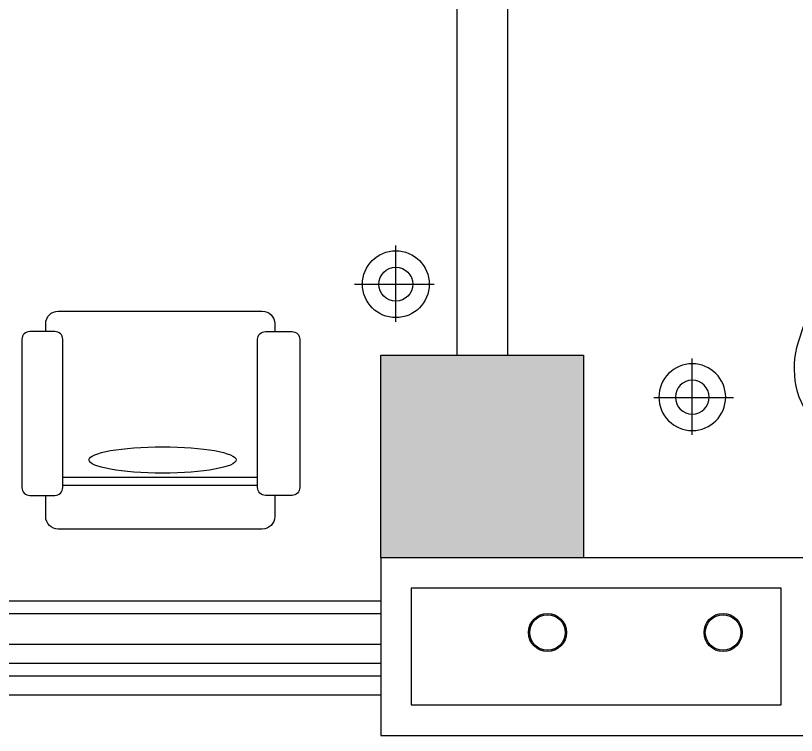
# Model space of a CAD drawing. Header units: centimetres. Extents: x 8510 to 16419, y -974 to 2536.
# Drawn here: x 10306.5 to 10614.6, y -257.9 to 26 of the extents above; entities that cross this region are included whole.
import ezdxf

# ---------------------------------------------------------------- set-up
doc = ezdxf.new("R2010")
doc.units = ezdxf.units.CM
for name, color, linetype in [('4', 4, 'Continuous'), ('5', 5, 'Continuous'), ('L5', 5, 'Continuous'), ('P5', 5, 'Continuous'), ('窗线', 2, 'Continuous'), ('轴线', 1, 'Continuous')]:
    doc.layers.add(name, color=color, linetype=linetype)

# ---------------------------------------------------------------- blocks, each defined once
blk = doc.blocks.new('14')
at = {"layer": '5'}
for p, q in [((-328465.5, -97349.5), (-328465.5, -97035.9)), ((-328612.8, -97198.2), (-328311.3, -97198.2))]:
    blk.add_line(p, q, dxfattribs=at)
for radius in [131.8, 66.8]:
    blk.add_circle((-328463.8, -97198.2), radius, dxfattribs=at)
blk = doc.blocks.new('15')
at = {"layer": '5'}
for p, q in [((-326733.9, -97218.7), (-326801.4, -97427.8)), ((-326689.2, -97233.1), (-326756.7, -97442.2)), ((-326669, -97239.7), (-326739.9, -97459.2)), ((-326153.4, -97406.3), (-326224.3, -97625.8)), ((-326133.2, -97412.8), (-326200, -97619.9)), ((-326756.9, -97442.2), (-326736.7, -97448.5)), ((-326088.5, -97427.3), (-326155.3, -97634.3)), ((-326729.6, -97479.3), (-326244.4, -97636.1)), ((-326200, -97619.9), (-326220.3, -97613.3))]:
    blk.add_line(p, q, dxfattribs=at)
at = {"layer": '5', "extrusion": (0, 0, -1)}
for centre, major_axis, start_param, end_param in [((-326411.2, -97323), (-154.4, 301.9), -0.78537, 2.356223), ((-326411.2, -97323), (-133.3, 260), -0.784328, 2.357264), ((-326411.2, -97323), (-123.9, 240.9), -0.783289, 2.358304), ((-326779.1, -97435), (-16.6, 16.6), 2.668774, 5.810367), ((-326724.7, -97464.1), (-11.3, 11.3), 4.239571, 5.810367), ((-326239.5, -97620.9), (-11.3, 11.3), 2.668774, 4.239571), ((-326177.7, -97627.1), (-16.6, 16.6), 2.668774, 5.810367)]:
    blk.add_ellipse(centre, major_axis=major_axis, ratio=1, start_param=start_param, end_param=end_param, dxfattribs=at)
blk = doc.blocks.new('42')
at = {"layer": '5', "linetype": 'Continuous', "extrusion": (0, 0, -1), "xscale": -1, "zscale": -1, "rotation": 180}
blk.add_blockref('15', (415207.2, -173358.3), dxfattribs=at)
at = {"layer": '5', "linetype": 'Continuous', "xscale": -1, "rotation": 270}
blk.add_blockref('14', (7660.1, 252314.6), dxfattribs=at)
blk = doc.blocks.new('43')
at = {"layer": 'P5'}
blk.add_blockref('42', (0, 0), dxfattribs=at)
blk = doc.blocks.new('31')
at = {"layer": 'L5', "linetype": 'Continuous', "ltscale": 0.83333}
for p, q in [((-304216.1, -130523), (-304216.1, -130523)), ((-303642.4, -130664.4), (-303642.4, -131433.5))]:
    blk.add_line(p, q, dxfattribs=at)
for points in [[(-304186, -130503.3), (-303601.1, -130503.3, -0.414214), (-303570.5, -130534), (-303570.5, -130633.7, -0.414214), (-303601.1, -130664.4), (-304186, -130664.4, -0.414214), (-304216.7, -130633.7), (-304216.7, -130534, -0.414214)], [(-304186, -131599.8), (-303601.1, -131599.8, 0.414214), (-303570.5, -131569.1), (-303570.5, -131464.2, 0.414214), (-303601.1, -131433.5), (-304186, -131433.5, 0.414214), (-304216.7, -131464.2), (-304216.7, -131569.1, 0.414214)]]:
    blk.add_lwpolyline(points, format="xyb", close=True, dxfattribs=at)
for points in [[(-304216.7, -130597.2), (-304248.1, -130597.2, 0.414214), (-304297.2, -130646.3), (-304297.2, -131326.9)], [(-303570.5, -131500.7), (-303486.7, -131500.7, 0.414214), (-303437.6, -131451.7), (-303437.6, -130646.3, 0.414214), (-303486.7, -130597.2), (-303570.5, -130597.2)], [(-304297.2, -130771), (-304297.2, -131451.7, 0.414214), (-304248.1, -131500.7), (-304216.7, -131500.7)]]:
    blk.add_lwpolyline(points, format="xyb", dxfattribs=at)
blk.add_lwpolyline([(-303609.6, -131433.5), (-303609.6, -130664.4)], dxfattribs=at)
blk.add_ellipse((-303710.3, -131058.2), major_axis=(0, 290.3), ratio=0.178635, start_param=3.141593, end_param=9.424778, dxfattribs=at)

msp = doc.modelspace()

# ---------------------------------------------------------------- linework, layer by layer
at = {"layer": '窗线', "color": 7}
for p, q in [((10100.58, -204.87), (10450.58, -204.87)), ((10100.58, -209.87), (10450.58, -209.87)), ((9720.58, -221.87), (10450.58, -221.87)), ((9720.58, -229.37), (10450.58, -229.37)), ((9720.58, -234.37), (10450.58, -234.37)), ((9720.58, -241.87), (10450.58, -241.87))]:
    msp.add_line(p, q, dxfattribs=at)
at = {"layer": '轴线', "color": 7}
for p, q in [((10480.58, 424.63), (10480.58, -107.87)), ((10500.58, 424.63), (10500.58, -107.87))]:
    msp.add_line(p, q, dxfattribs=at)
for points in [[(10450.58, -107.87), (10530.58, -107.87), (10530.58, -187.87), (10450.58, -187.87)], [(10450.58, -257.87), (10620.58, -257.87), (10620.58, -187.87), (10450.58, -187.87)], [(10462.58, -245.87), (10608.58, -245.87), (10608.58, -199.87), (10462.58, -199.87)]]:
    msp.add_lwpolyline(points, close=True, dxfattribs=at)
for centre, radius in [((10516.36, -217.31), 7.5), ((10516.36, -217.31), 7), ((10585.64, -217.31), 7.5), ((10585.64, -217.31), 7)]:
    msp.add_circle(centre, radius, dxfattribs=at)
msp.add_solid([(10450.58, -107.87), (10530.58, -107.87), (10450.58, -187.87), (10530.58, -187.87)], dxfattribs=at)

# ---------------------------------------------------------------- block references
at = {"layer": '4', "color": 7, "linetype": 'Continuous', "xscale": -0.1, "yscale": 0.1, "zscale": 0.1, "rotation": 89.99868584892516}
msp.add_blockref('31', (-2742.07, -30519.98), dxfattribs=at)
at = {"layer": '5', "color": 7, "linetype": 'Continuous', "xscale": 0.1, "yscale": 0.1, "zscale": 0.1, "rotation": 90}
msp.add_blockref('14', (736.67, 32766.43), dxfattribs=at)
at = {"layer": 'P5', "color": 7, "xscale": 0.1, "yscale": 0.1, "zscale": 0.1}
msp.add_blockref('43', (19527.3, 7490.41), dxfattribs=at)

doc.saveas('drawing.dxf')
